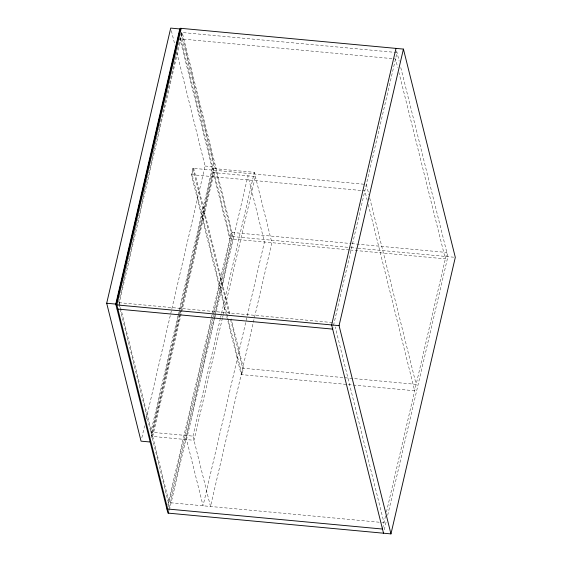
<?xml version="1.0" encoding="UTF-8"?>
<svg xmlns="http://www.w3.org/2000/svg" width="562" height="562" viewBox="0 0 562 562"><rect width="100%" height="100%" fill="white"/><g stroke="black" fill="none" stroke-linecap="round" stroke-linejoin="round"><path stroke-width="0.42" stroke-dasharray="2.81 2.11" d="M118.645 302.173L159.369 127.188M159.566 126.338L181.414 32.441L397.032 52.554L332.873 328.257M118.996 304.288L182.243 32.519L233.09 236.616L169.331 510.612M368.243 204.442L414.665 390.766L241.182 374.58L191.368 174.649L192.857 168.27L364.59 184.287M141.842 437.735L144.624 425.771M146.218 418.936L171.67 309.564M171.867 308.714L205.074 166.015L176.861 52.786M177.845 316.097L150.827 432.199L192.963 436.133L210.49 506.481L271.875 242.686L254.347 172.337L212.218 168.41L178.049 315.247M151.656 432.276L179.074 314.467M179.271 313.617L213.04 168.488M151.129 437.728L179.763 314.685M179.959 313.835L180.753 310.414M180.957 309.557L214.164 166.865L181.287 34.907M152.695 436.442L214.08 172.653M167.862 504.662L231.228 232.373L350.8 243.529M168.256 506.615L232.057 232.45M169.099 507.978L213.398 317.628M213.595 316.778L214.389 313.357M214.586 312.507L232.268 236.539L181.414 32.441M214.972 317.523L186.563 439.603L203.051 505.786L264.442 241.99L247.947 175.815L215.963 313.259M215.169 316.673L215.766 314.109M192.963 436.133L220.374 318.324M220.578 317.467L221.372 314.053M221.569 313.203L254.347 172.337M222.404 318.218L193.995 440.299L151.866 436.365L213.251 172.576L255.387 176.503L223.402 313.947M222.608 317.361L223.205 314.804M382.68 528.189L385.665 515.382M386.459 511.968L446.839 252.486L351.672 243.606M384.317 529.79L386.305 521.255M387.696 515.284L447.879 256.651L400.418 66.168M205.074 166.015L214.164 166.865M191.368 174.649L361.366 190.504M362.237 190.588L364.85 190.834L367.183 200.191M232.268 236.539L350.091 247.526M350.962 247.61L357.074 248.179M357.945 248.263L453.66 257.192M349.311 249.907L229.746 238.759L179.931 38.827L395.543 58.933L397.664 67.44M350.189 249.992L445.357 258.864L398.936 72.547M332.409 322.567L118.547 302.616L168.354 502.547L381.352 522.414M382.223 522.498L383.972 522.66L335.219 326.979M396.617 50.889L399.168 61.139M366.333 184.448L368.883 194.656M369.726 198.063L416.147 384.38L242.665 368.201L230.371 318.858M180.753 38.904L230.568 238.836M171.347 30.657L174.958 45.129M229.928 313.828L193.679 168.347L192.197 174.726L242.004 374.657L243.494 368.279L231.2 318.935M192.857 168.27L229.099 313.751M119.369 302.693L169.183 502.625"/><path stroke-width="0.84" d="M150.131 441.999L141.048 441.156L106.689 303.241L170.715 28.1L179.798 28.95L180.226 30.65M390.955 533.9L339.069 325.637L116.018 304.836L180.381 28.276L403.425 49.084L455.311 257.347L390.955 533.9L167.912 513.099L115.772 304.084L179.798 28.95M181.203 28.353L116.847 304.913L168.733 513.176M395.992 48.388L331.636 324.941L383.523 533.205M339.069 325.637L403.425 49.084M106.689 303.241L115.772 304.084M117.058 309.002L332.676 329.107M166.872 508.933L382.483 529.039"/></g></svg>
